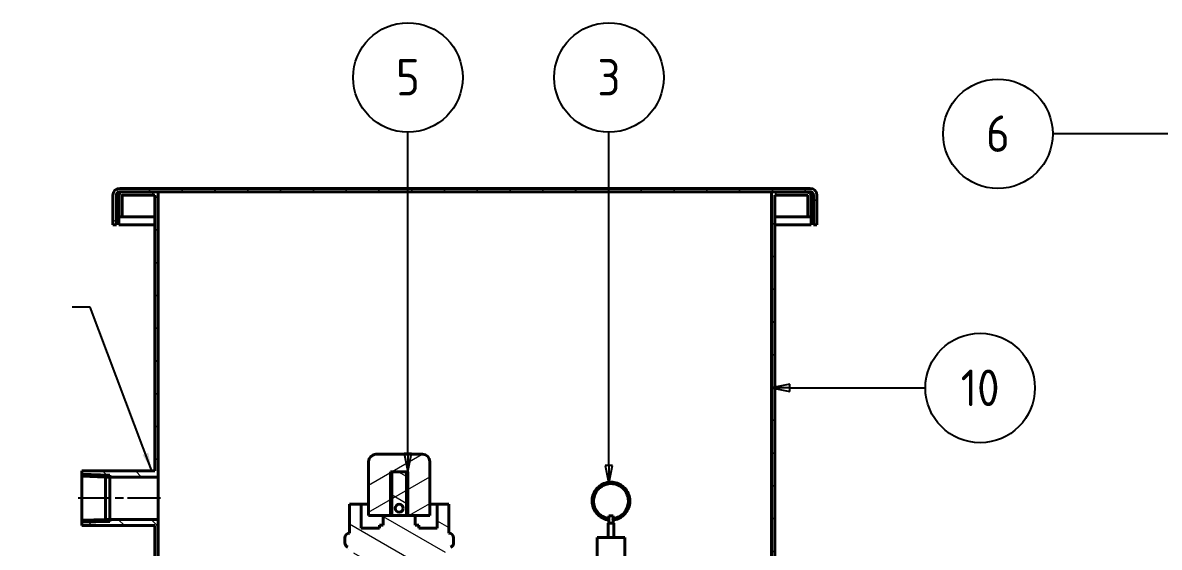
# Model space of a CAD drawing. Header units: millimetres. Extents: x 0 to 4205, y 0 to 2970.
# Drawn here: x 2317 to 3095, y 1505 to 1865 of the extents above; entities that cross this region are included whole.
import ezdxf

# ---------------------------------------------------------------- set-up
doc = ezdxf.new("R2010")
doc.units = ezdxf.units.MM
doc.header["$LTSCALE"] = 5
doc.linetypes.add('CHAIN', pattern=[0.3543, 0.2362, -0.0295, 0.0591, -0.0295])
doc.linetypes.add('DASHED', pattern=[0.2067, 0.1654, -0.0413])
for name, color, linetype, lineweight in [('가려진 것(ISO)', 2, 'DASHED', 18), ('가시적인 것(ISO)', 3, 'Continuous', 40), ('가시적인 좁은 것(ISO)', 3, 'Continuous', 35), ('기호(ISO)', 5, 'Continuous', 25), ('중심선(ISO)', 1, 'Continuous', 25), ('해치(ISO)', 7, 'Continuous', 18)]:
    doc.layers.add(name, color=color, linetype=linetype, lineweight=lineweight)
doc.styles.add('부품번호텍스트_PSTEK_POSCO', font='isocp.shx')
doc.styles.add('치수 텍스트_PSTEK_POSCO', font='isocp.shx')
doc.dimstyles.new('치수_PSTEK_POSCO$7', dxfattribs={"dimscale": 5, "dimtxt": 3.5, "dimasz": 2.5, "dimexe": 2, "dimexo": 2.5, "dimgap": 1, "dimtad": 1, "dimrnd": 1e-08, "dimdsep": 46, "dimtxsty": '치수 텍스트_PSTEK_POSCO', "dimcen": 0.09, "dimdle": 10, "dimclrd": 7, "dimclre": 7, "dimclrt": 2, "dimadec": 1, "dimazin": 2, "dimtfac": 1, "dimtmove": 0, "dimatfit": 3, "dimfxl": 0, "dimtolj": 1, "dimlwd": -1, "dimlwe": -1, "dimarcsym": 0})
pattern_1 = [(135.0002, (0, 0), (-11.22528, -11.22536), [])]

# ---------------------------------------------------------------- blocks, each defined once
blk = doc.blocks.new('품번기호3')
at = {"layer": '기호(ISO)', "color": 7}
for p, q in [((516.1, 313.87), (516.1, 357.91)), ((515.6, 313.87), (516.1, 311.37)), ((516.6, 313.87), (515.6, 313.87)), ((516.1, 313.87), (516.1, 311.37)), ((516.1, 311.37), (516.6, 313.87))]:
    blk.add_line(p, q, dxfattribs=at)
at = {"layer": '기호(ISO)', "color": 7, "flags": 128}
blk.add_lwpolyline([(515.6, 313.87), (516.1, 311.37)], dxfattribs=at)
at = {"layer": '기호(ISO)'}
blk.add_circle((516.1, 365.41), 7.5, dxfattribs=at)
at = {"layer": '기호(ISO)', "color": 7}
blk.add_solid([(515.6, 313.87), (516.1, 311.37), (516.6, 313.87), (515.6, 313.87)], dxfattribs=at)
at = {"layer": '기호(ISO)', "color": 7, "insert": (516.1, 365.44), "char_height": 5, "attachment_point": 5, "style": '부품번호텍스트_PSTEK_POSCO'}
blk.add_mtext('5', dxfattribs=at)
blk = doc.blocks.new('품번기호4')
at = {"layer": '기호(ISO)', "color": 7}
for p, q in [((647.43, 357.69), (644.93, 358.19)), ((644.93, 358.19), (644.93, 357.19)), ((644.93, 357.69), (604.4, 357.69)), ((644.93, 357.69), (647.43, 357.69)), ((644.93, 357.19), (647.43, 357.69))]:
    blk.add_line(p, q, dxfattribs=at)
at = {"layer": '기호(ISO)', "color": 7, "flags": 128}
blk.add_lwpolyline([(644.93, 357.19), (647.43, 357.69)], dxfattribs=at)
at = {"layer": '기호(ISO)'}
blk.add_circle((596.9, 357.69), 7.5, dxfattribs=at)
at = {"layer": '기호(ISO)', "color": 7}
blk.add_solid([(644.93, 357.19), (647.43, 357.69), (644.93, 358.19), (644.93, 357.19)], dxfattribs=at)
at = {"layer": '기호(ISO)', "color": 7, "insert": (596.9, 357.71), "char_height": 5, "attachment_point": 5, "style": '부품번호텍스트_PSTEK_POSCO'}
blk.add_mtext('6', dxfattribs=at)
blk = doc.blocks.new('품번기호6')
at = {"layer": '기호(ISO)', "color": 7}
for p, q in [((568.4, 323.36), (565.9, 322.86)), ((568.4, 322.86), (565.9, 322.86)), ((565.9, 322.86), (568.4, 322.36)), ((568.4, 322.36), (568.4, 323.36)), ((568.4, 322.86), (586.96, 322.86))]:
    blk.add_line(p, q, dxfattribs=at)
at = {"layer": '기호(ISO)', "color": 7, "flags": 128}
blk.add_lwpolyline([(568.4, 323.36), (565.9, 322.86)], dxfattribs=at)
at = {"layer": '기호(ISO)'}
blk.add_circle((594.46, 322.86), 7.5, dxfattribs=at)
at = {"layer": '기호(ISO)', "color": 7}
blk.add_solid([(568.4, 323.36), (565.9, 322.86), (568.4, 322.36), (568.4, 323.36)], dxfattribs=at)
at = {"layer": '기호(ISO)', "color": 7, "insert": (594.46, 322.88), "char_height": 5, "attachment_point": 5, "style": '부품번호텍스트_PSTEK_POSCO'}
blk.add_mtext('10', dxfattribs=at)
blk = doc.blocks.new('품번기호7')
at = {"layer": '기호(ISO)', "color": 7}
for p, q in [((543.63, 312.24), (543.63, 357.91)), ((543.13, 312.24), (543.63, 309.74)), ((544.13, 312.24), (543.13, 312.24)), ((543.63, 312.24), (543.63, 309.74)), ((543.63, 309.74), (544.13, 312.24))]:
    blk.add_line(p, q, dxfattribs=at)
at = {"layer": '기호(ISO)', "color": 7, "flags": 128}
blk.add_lwpolyline([(543.13, 312.24), (543.63, 309.74)], dxfattribs=at)
at = {"layer": '기호(ISO)'}
blk.add_circle((543.63, 365.41), 7.5, dxfattribs=at)
at = {"layer": '기호(ISO)', "color": 7}
blk.add_solid([(543.13, 312.24), (543.63, 309.74), (544.13, 312.24), (543.13, 312.24)], dxfattribs=at)
at = {"layer": '기호(ISO)', "color": 7, "insert": (543.63, 365.44), "char_height": 5, "attachment_point": 5, "style": '부품번호텍스트_PSTEK_POSCO'}
blk.add_mtext('3', dxfattribs=at)

msp = doc.modelspace()

# ---------------------------------------------------------------- hatches: boundary and pattern name
at = {"layer": '해치(ISO)'}
h = msp.add_hatch(dxfattribs=at)
h.set_pattern_fill('ANSI31', color=256, scale=127, angle=90.00021, style=0)
h.set_pattern_definition(pattern_1)
edge = h.paths.add_edge_path()
edge.add_line((2380.816, 1726.062), (2380.816, 1746.462))
edge.add_ellipse((2383.116, 1746.462), major_axis=(-2.3, 0), ratio=1, start_angle=285.121665, end_angle=360, ccw=False)
edge.add_ellipse((2383.116, 1746.462), major_axis=(-0.6, 2.22), ratio=1, start_angle=344.878335, end_angle=360, ccw=False)
edge.add_line((2383.116, 1748.762), (2409.516, 1748.762))
edge.add_line((2409.516, 1748.762), (2829.516, 1748.762))
edge.add_line((2829.516, 1748.762), (2855.916, 1748.762))
edge.add_ellipse((2855.916, 1746.462), major_axis=(0, 2.3), ratio=1, start_angle=344.878335, end_angle=360, ccw=False)
edge.add_ellipse((2855.916, 1746.462), major_axis=(0.6, 2.22), ratio=1, start_angle=285.121665, end_angle=360, ccw=False)
edge.add_line((2858.216, 1746.462), (2858.216, 1726.062))
edge.add_line((2858.216, 1726.062), (2860.516, 1726.062))
edge.add_line((2860.516, 1726.062), (2860.516, 1746.462))
edge.add_ellipse((2855.916, 1746.462), major_axis=(4.6, 0), ratio=1, start_angle=0, end_angle=90)
edge.add_line((2855.916, 1751.062), (2383.116, 1751.062))
edge.add_ellipse((2383.116, 1746.462), major_axis=(0, 4.6), ratio=1, start_angle=0, end_angle=90)
edge.add_line((2378.516, 1746.462), (2378.516, 1726.062))
edge.add_line((2378.516, 1726.062), (2380.816, 1726.062))
h = msp.add_hatch(dxfattribs=at)
h.set_pattern_fill('ANSI31', color=256, scale=127, angle=90.00021, style=0)
h.set_pattern_definition(pattern_1)
h.paths.add_polyline_path([(2384.816, 1731.462), (2384.816, 1746.462), (2407.216, 1746.462), (2407.216, 1557.512), (2357.216, 1557.512), (2357.216, 1553.765), (2373.308, 1553.262), (2409.516, 1553.262), (2409.516, 1748.762), (2383.116, 1748.762), (2382.516, 1748.762), (2382.516, 1748.682), (2382.516, 1731.462)])
h.paths.add_polyline_path([(2399.516, 1451.062), (2399.516, 1448.762), (2409.516, 1448.762), (2409.516, 1524.262), (2373.308, 1524.262), (2357.216, 1523.759), (2357.216, 1520.012), (2407.216, 1520.012), (2407.216, 1451.062)])
h.paths.add_polyline_path([(2839.516, 1448.762), (2839.516, 1451.062), (2831.816, 1451.062), (2831.816, 1746.462), (2854.216, 1746.462), (2854.216, 1731.462), (2856.516, 1731.462), (2856.516, 1748.682), (2856.516, 1748.762), (2855.916, 1748.762), (2829.516, 1748.762), (2829.516, 1448.762)])
h.paths.add_polyline_path([(2859.516, 1448.762), (2859.516, 1451.062), (2849.516, 1451.062), (2849.516, 1448.762)])
h.paths.add_polyline_path([(2379.516, 1451.062), (2379.516, 1448.762), (2389.516, 1448.762), (2389.516, 1451.062)])
h = msp.add_hatch(dxfattribs=at)
h.set_pattern_fill('ANSI31', color=256, scale=127, angle=-14.999978, style=0)
h.set_pattern_definition([(30, (0, 0), (-7.937505, 13.74815), [])])
edge = h.paths.add_edge_path()
edge.add_ellipse((2558.516, 1563.862), major_axis=(0, 5), ratio=1, start_angle=0, end_angle=90)
edge.add_line((2553.516, 1563.862), (2553.516, 1526.862))
edge.add_line((2553.516, 1526.862), (2563.546, 1526.862))
edge.add_line((2563.546, 1526.862), (2568.516, 1526.862))
edge.add_line((2568.516, 1526.862), (2569.566, 1526.862))
edge.add_line((2569.566, 1526.862), (2579.466, 1526.862))
edge.add_line((2579.466, 1526.862), (2580.516, 1526.862))
edge.add_line((2580.516, 1526.862), (2585.485, 1526.862))
edge.add_line((2585.485, 1526.862), (2595.516, 1526.862))
edge.add_line((2595.516, 1526.862), (2595.516, 1563.862))
edge.add_ellipse((2590.516, 1563.862), major_axis=(5, 0), ratio=1, start_angle=0, end_angle=90)
edge.add_line((2590.516, 1568.862), (2558.516, 1568.862))
h = msp.add_hatch(dxfattribs=at)
h.set_pattern_fill('ANSI31', color=256, scale=127, angle=105.000246, style=0)
h.set_pattern_definition([(150.00025, (0, 0), (-7.93744, -13.74819), [])])
edge = h.paths.add_edge_path()
edge.add_line((2548.516, 1518.262), (2548.516, 1534.762))
edge.add_line((2548.516, 1534.762), (2540.516, 1534.762))
edge.add_line((2540.516, 1534.762), (2540.516, 1514.762))
edge.add_ellipse((2540.516, 1511.512), major_axis=(0, 3.25), ratio=1, start_angle=0, end_angle=90)
edge.add_line((2537.266, 1511.512), (2537.266, 1508.189))
edge.add_ellipse((2540.516, 1508.189), major_axis=(-3.25, 0), ratio=1, start_angle=0, end_angle=69.99481)
edge.add_ellipse((2537.266, 1499.262), major_axis=(2.138, 5.873), ratio=1, start_angle=226.530542, end_angle=360, ccw=False)
edge.add_spline(control_points=[(2540.057, 1493.67), (2539.737, 1493.51), (2539.446, 1493.299), (2538.944, 1492.791), (2538.737, 1492.497), (2538.398, 1491.794), (2538.29, 1491.381), (2538.239, 1490.536), (2538.296, 1490.112), (2538.569, 1489.311), (2538.783, 1488.942), (2539.34, 1488.304), (2539.678, 1488.043), (2540.057, 1487.854)], knot_values=[-0.7221721, -0.7221721, -0.7221721, -0.7221721, -0.615005, -0.615005, -0.5078378, -0.5078378, -0.3808784, -0.3808784, -0.2539189, -0.2539189, -0.1269595, -0.1269595, 0, 0, 0, 0], degree=3, periodic=0)
edge.add_ellipse((2537.266, 1482.262), major_axis=(2.791, 5.592), ratio=1, start_angle=233.050704, end_angle=360, ccw=False)
edge.add_spline(control_points=[(2540.057, 1476.67), (2539.737, 1476.51), (2539.446, 1476.299), (2538.944, 1475.791), (2538.737, 1475.497), (2538.398, 1474.794), (2538.29, 1474.381), (2538.239, 1473.536), (2538.296, 1473.112), (2538.569, 1472.311), (2538.783, 1471.942), (2539.34, 1471.304), (2539.678, 1471.043), (2540.057, 1470.854)], knot_values=[-0.7221721, -0.7221721, -0.7221721, -0.7221721, -0.615005, -0.615005, -0.5078378, -0.5078378, -0.3808784, -0.3808784, -0.2539189, -0.2539189, -0.1269595, -0.1269595, 0, 0, 0, 0], degree=3, periodic=0)
edge.add_ellipse((2537.266, 1465.262), major_axis=(2.791, 5.592), ratio=1, start_angle=226.530542, end_angle=360, ccw=False)
edge.add_ellipse((2540.516, 1456.335), major_axis=(-1.112, 3.054), ratio=1, start_angle=0, end_angle=69.99481)
edge.add_line((2537.266, 1456.335), (2537.266, 1448.762))
edge.add_line((2537.266, 1448.762), (2537.516, 1448.762))
edge.add_line((2537.516, 1448.762), (2548.516, 1448.762))
edge.add_line((2548.516, 1448.762), (2549.016, 1448.762))
edge.add_line((2549.016, 1448.762), (2549.016, 1436.262))
edge.add_line((2549.016, 1436.262), (2549.016, 1434.262))
edge.add_ellipse((2549.016, 1428.762), major_axis=(0, 5.5), ratio=1, start_angle=180, end_angle=360, ccw=False)
edge.add_line((2549.016, 1423.262), (2549.016, 1346.762))
edge.add_line((2549.016, 1346.762), (2560.016, 1346.762))
edge.add_line((2560.016, 1346.762), (2560.016, 1487.762))
edge.add_line((2560.016, 1487.762), (2569.016, 1487.762))
edge.add_line((2569.016, 1487.762), (2569.016, 1327.762))
edge.add_line((2569.016, 1327.762), (2580.016, 1327.762))
edge.add_line((2580.016, 1327.762), (2580.016, 1487.762))
edge.add_line((2580.016, 1487.762), (2589.016, 1487.762))
edge.add_line((2589.016, 1487.762), (2589.016, 1346.762))
edge.add_line((2589.016, 1346.762), (2600.016, 1346.762))
edge.add_line((2600.016, 1346.762), (2600.016, 1423.262))
edge.add_ellipse((2600.016, 1428.762), major_axis=(0, -5.5), ratio=1, start_angle=180, end_angle=360, ccw=False)
edge.add_line((2600.016, 1434.262), (2600.016, 1436.262))
edge.add_line((2600.016, 1436.262), (2600.016, 1448.762))
edge.add_line((2600.016, 1448.762), (2600.516, 1448.762))
edge.add_line((2600.516, 1448.762), (2611.516, 1448.762))
edge.add_line((2611.516, 1448.762), (2611.766, 1448.762))
edge.add_line((2611.766, 1448.762), (2611.766, 1456.335))
edge.add_ellipse((2608.516, 1456.335), major_axis=(3.25, 0), ratio=1, start_angle=0, end_angle=69.99481)
edge.add_ellipse((2611.766, 1465.262), major_axis=(-2.138, -5.873), ratio=1, start_angle=226.530542, end_angle=360, ccw=False)
edge.add_spline(control_points=[(2608.975, 1470.854), (2609.294, 1471.014), (2609.585, 1471.225), (2610.087, 1471.733), (2610.294, 1472.027), (2610.634, 1472.73), (2610.742, 1473.143), (2610.793, 1473.988), (2610.736, 1474.412), (2610.462, 1475.213), (2610.248, 1475.583), (2609.691, 1476.22), (2609.353, 1476.481), (2608.975, 1476.67)], knot_values=[-0.7221721, -0.7221721, -0.7221721, -0.7221721, -0.615005, -0.615005, -0.5078378, -0.5078378, -0.3808784, -0.3808784, -0.2539189, -0.2539189, -0.1269595, -0.1269595, 0, 0, 0, 0], degree=3, periodic=0)
edge.add_ellipse((2611.766, 1482.262), major_axis=(-2.791, -5.592), ratio=1, start_angle=233.050704, end_angle=360, ccw=False)
edge.add_spline(control_points=[(2608.975, 1487.854), (2609.294, 1488.014), (2609.585, 1488.225), (2610.087, 1488.733), (2610.294, 1489.027), (2610.634, 1489.73), (2610.742, 1490.143), (2610.793, 1490.988), (2610.736, 1491.412), (2610.462, 1492.213), (2610.248, 1492.583), (2609.691, 1493.22), (2609.353, 1493.481), (2608.975, 1493.67)], knot_values=[-0.7221721, -0.7221721, -0.7221721, -0.7221721, -0.615005, -0.615005, -0.5078378, -0.5078378, -0.3808784, -0.3808784, -0.2539189, -0.2539189, -0.1269595, -0.1269595, 0, 0, 0, 0], degree=3, periodic=0)
edge.add_ellipse((2611.766, 1499.262), major_axis=(-2.791, -5.592), ratio=1, start_angle=226.530542, end_angle=360, ccw=False)
edge.add_ellipse((2608.516, 1508.189), major_axis=(1.112, -3.054), ratio=1, start_angle=0, end_angle=69.99481)
edge.add_line((2611.766, 1508.189), (2611.766, 1511.512))
edge.add_ellipse((2608.516, 1511.512), major_axis=(3.25, 0), ratio=1, start_angle=0, end_angle=90)
edge.add_line((2608.516, 1514.762), (2608.516, 1534.762))
edge.add_line((2608.516, 1534.762), (2600.516, 1534.762))
edge.add_line((2600.516, 1534.762), (2600.516, 1518.262))
edge.add_line((2600.516, 1518.262), (2588.016, 1518.262))
edge.add_line((2588.016, 1518.262), (2588.016, 1520.262))
edge.add_line((2588.016, 1520.262), (2585.485, 1520.262))
edge.add_line((2585.485, 1520.262), (2585.485, 1526.862))
edge.add_line((2585.485, 1526.862), (2580.516, 1526.862))
edge.add_line((2580.516, 1526.862), (2580.516, 1556.862))
edge.add_line((2580.516, 1556.862), (2579.466, 1556.862))
edge.add_line((2579.466, 1556.862), (2569.566, 1556.862))
edge.add_line((2569.566, 1556.862), (2568.516, 1556.862))
edge.add_line((2568.516, 1556.862), (2568.516, 1526.862))
edge.add_line((2568.516, 1526.862), (2563.546, 1526.862))
edge.add_line((2563.546, 1526.862), (2563.546, 1520.262))
edge.add_line((2563.546, 1520.262), (2561.016, 1520.262))
edge.add_line((2561.016, 1520.262), (2561.016, 1518.262))
edge.add_line((2561.016, 1518.262), (2548.516, 1518.262))
edge = h.paths.add_edge_path(flags=0)
edge.add_ellipse((2574.516, 1531.862), major_axis=(0, 2.75), ratio=1, start_angle=0, end_angle=360)

# ---------------------------------------------------------------- linework, layer by layer
at = {"layer": '가려진 것(ISO)', "ltscale": 4.571172}
msp.add_line((2568.516, 1526.862), (2580.516, 1526.862), dxfattribs=at)
at = {"layer": '가시적인 것(ISO)'}
for p, q in [((2855.916, 1751.062), (2383.116, 1751.062)), ((2378.516, 1746.462), (2378.516, 1726.062)), ((2380.816, 1726.062), (2380.816, 1746.462)), ((2382.516, 1746.462), (2382.442, 1746.462)), ((2382.442, 1746.462), (2382.442, 1726.062)), ((2409.516, 1748.762), (2382.516, 1748.762)), ((2382.516, 1748.762), (2382.516, 1731.462)), ((2383.116, 1748.762), (2855.916, 1748.762)), ((2384.816, 1731.462), (2384.816, 1746.462)), ((2384.816, 1746.462), (2407.216, 1746.462)), ((2407.216, 1746.462), (2407.216, 1557.512)), ((2409.516, 1553.262), (2409.516, 1748.762)), ((2856.516, 1748.762), (2829.516, 1748.762)), ((2829.516, 1748.762), (2829.516, 1448.762)), ((2831.816, 1451.062), (2831.816, 1746.462)), ((2831.816, 1746.462), (2854.216, 1746.462)), ((2854.216, 1746.462), (2854.216, 1731.462)), ((2856.516, 1731.462), (2856.516, 1748.762)), ((2856.516, 1746.462), (2856.589, 1746.462)), ((2856.589, 1746.462), (2856.589, 1726.062)), ((2858.216, 1746.462), (2858.216, 1726.062)), ((2860.516, 1726.062), (2860.516, 1746.462)), ((2382.516, 1731.462), (2384.816, 1731.462)), ((2407.216, 1731.462), (2384.816, 1731.462)), ((2854.216, 1731.462), (2831.816, 1731.462)), ((2854.216, 1731.462), (2856.516, 1731.462)), ((2378.516, 1726.062), (2380.816, 1726.062)), ((2382.442, 1726.062), (2407.216, 1726.062)), ((2831.816, 1726.062), (2856.589, 1726.062)), ((2858.216, 1726.062), (2860.516, 1726.062)), ((2590.516, 1568.862), (2558.516, 1568.862)), ((2407.216, 1557.512), (2357.216, 1557.512)), ((2357.216, 1557.512), (2357.216, 1553.765)), ((2553.516, 1563.862), (2553.516, 1526.862)), ((2580.516, 1556.862), (2568.516, 1556.862)), ((2568.516, 1556.862), (2568.516, 1526.862)), ((2580.516, 1526.862), (2580.516, 1556.862)), ((2595.516, 1526.862), (2595.516, 1563.862)), ((2357.216, 1553.765), (2373.308, 1553.262)), ((2357.216, 1523.759), (2357.216, 1553.765)), ((2373.308, 1553.262), (2409.516, 1553.262)), ((2373.308, 1524.262), (2373.308, 1553.262)), ((2376.316, 1554.648), (2376.316, 1522.876)), ((2409.516, 1553.262), (2409.516, 1524.262)), ((2548.516, 1534.762), (2540.516, 1534.762)), ((2540.516, 1534.762), (2540.516, 1514.762)), ((2548.516, 1518.262), (2548.516, 1534.762)), ((2553.516, 1534.762), (2548.516, 1534.762)), ((2600.516, 1534.762), (2595.516, 1534.762)), ((2608.516, 1534.762), (2600.516, 1534.762)), ((2600.516, 1534.762), (2600.516, 1518.262)), ((2608.516, 1514.762), (2608.516, 1534.762)), ((2553.516, 1526.862), (2595.516, 1526.862)), ((2568.516, 1526.862), (2563.546, 1526.862)), ((2563.546, 1520.262), (2563.546, 1526.862)), ((2585.485, 1526.862), (2580.516, 1526.862)), ((2585.485, 1520.262), (2585.485, 1526.862)), ((2721.016, 1526.762), (2718.016, 1526.762)), ((2718.016, 1524.821), (2718.016, 1526.762)), ((2721.016, 1524.858), (2721.016, 1526.762)), ((2373.308, 1524.262), (2357.216, 1523.759)), ((2357.216, 1523.759), (2357.216, 1520.012)), ((2357.216, 1520.012), (2407.216, 1520.012)), ((2409.516, 1524.262), (2373.308, 1524.262)), ((2407.216, 1520.012), (2407.216, 1451.062)), ((2409.516, 1448.762), (2409.516, 1524.262)), ((2561.016, 1518.262), (2548.516, 1518.262)), ((2563.546, 1520.262), (2561.016, 1520.262)), ((2561.016, 1520.262), (2561.016, 1518.262)), ((2588.016, 1520.262), (2585.485, 1520.262)), ((2588.016, 1518.262), (2588.016, 1520.262)), ((2600.516, 1518.262), (2588.016, 1518.262)), ((2721.516, 1521.762), (2717.516, 1521.762)), ((2717.516, 1511.762), (2717.516, 1521.762)), ((2718.016, 1521.762), (2718.016, 1523.881)), ((2721.016, 1521.762), (2721.016, 1523.85)), ((2721.516, 1511.762), (2721.516, 1521.762)), ((2537.266, 1511.512), (2537.266, 1508.189)), ((2611.766, 1508.189), (2611.766, 1511.512)), ((2729.016, 1511.762), (2710.016, 1511.762)), ((2710.016, 1497.762), (2710.016, 1511.762)), ((2729.016, 1497.762), (2729.016, 1511.762))]:
    msp.add_line(p, q, dxfattribs=at)
msp.add_circle((2574.516, 1531.862), 2.75, dxfattribs=at)
for centre, radius, start, end in [((2383.116, 1746.462), 4.6, 90, 180), ((2855.916, 1746.462), 4.6, 0, 90), ((2383.116, 1746.462), 2.3, 90, 180), ((2855.916, 1746.462), 2.3, 0, 90), ((2558.516, 1563.862), 5, 90, 180), ((2590.516, 1563.862), 5, 0, 90), ((2540.516, 1511.512), 3.25, 90, 180), ((2608.516, 1511.512), 3.25, 0, 90), ((2540.516, 1508.189), 3.25, 180, 249.99481), ((2608.516, 1508.189), 3.25, 290.00519, 0)]:
    msp.add_arc(centre, radius, start, end, dxfattribs=at)
for points, knots in [([(2718.016, 1523.85), (2716.652, 1524.011), (2715.314, 1524.392), (2712.82, 1525.561), (2711.666, 1526.349), (2709.661, 1528.25), (2708.812, 1529.363), (2707.503, 1531.803), (2707.044, 1533.129), (2706.563, 1535.861), (2706.542, 1537.265), (2706.939, 1540.01), (2707.358, 1541.35), (2708.593, 1543.83), (2709.409, 1544.969), (2711.356, 1546.931), (2712.486, 1547.754), (2714.947, 1549), (2716.277, 1549.423), (2719.002, 1549.826), (2720.396, 1549.806), (2723.108, 1549.326), (2724.425, 1548.865), (2726.849, 1547.551), (2727.956, 1546.697), (2729.847, 1544.681), (2730.631, 1543.519), (2731.796, 1541.006), (2732.177, 1539.655), (2732.499, 1536.901), (2732.438, 1535.497), (2731.882, 1532.78), (2731.387, 1531.467), (2730.01, 1529.064), (2729.129, 1527.975), (2727.072, 1526.131), (2725.896, 1525.376), (2723.479, 1524.325), (2722.253, 1523.995), (2721.006, 1523.849)], [0.1164179, 0.1164179, 0.1164179, 0.1164179, 0.435471, 0.435471, 0.7553596, 0.7553596, 1.075351, 1.075351, 1.3954468, 1.3954468, 1.7156084, 1.7156084, 2.0357732, 2.0357732, 2.3558775, 2.3558775, 2.6758794, 2.6758794, 2.9957765, 2.9957765, 3.3156089, 3.3156089, 3.6354445, 3.6354445, 3.9553497, 3.9553497, 4.2753613, 4.2753613, 4.595473, 4.595473, 4.9156403, 4.9156403, 5.2357984, 5.2357984, 5.5558862, 5.5558862, 5.8758678, 5.8758678, 6.1675439, 6.1675439, 6.1675439, 6.1675439]), ([(2718.016, 1524.858), (2716.759, 1525.018), (2715.528, 1525.383), (2713.238, 1526.484), (2712.18, 1527.222), (2710.347, 1528.996), (2709.573, 1530.032), (2708.388, 1532.297), (2707.977, 1533.525), (2707.559, 1536.05), (2707.552, 1537.346), (2707.943, 1539.874), (2708.341, 1541.107), (2709.502, 1543.383), (2710.264, 1544.427), (2712.077, 1546.22), (2713.126, 1546.97), (2715.407, 1548.098), (2716.638, 1548.477), (2719.155, 1548.825), (2720.442, 1548.794), (2722.941, 1548.326), (2724.153, 1547.889), (2726.379, 1546.653), (2727.392, 1545.854), (2729.119, 1543.975), (2729.831, 1542.896), (2730.883, 1540.565), (2731.222, 1539.315), (2731.493, 1536.77), (2731.425, 1535.476), (2730.888, 1532.975), (2730.42, 1531.768), (2729.129, 1529.564), (2728.308, 1528.566), (2726.394, 1526.882), (2725.303, 1526.196), (2723.134, 1525.277), (2722.078, 1524.992), (2721.004, 1524.856)], [0.1263158, 0.1263158, 0.1263158, 0.1263158, 0.4455171, 0.4455171, 0.7656395, 0.7656395, 1.0856451, 1.0856451, 1.4055339, 1.4055339, 1.7253508, 1.7253508, 2.0451664, 2.0451664, 2.3650519, 2.3650519, 2.6850532, 2.6850532, 3.0051721, 3.0051721, 3.3253624, 3.3253624, 3.6455466, 3.6455466, 3.96565, 3.96565, 4.2856327, 4.2856327, 4.605504, 4.605504, 4.925315, 4.925315, 5.2451385, 5.2451385, 5.5650428, 5.5650428, 5.8850669, 5.8850669, 6.1578597, 6.1578597, 6.1578597, 6.1578597]), ([(2718.016, 1524.821), (2718.016, 1524.805), (2718.017, 1524.783), (2718.024, 1524.716), (2718.031, 1524.666), (2718.043, 1524.551), (2718.048, 1524.487), (2718.053, 1524.357), (2718.052, 1524.293), (2718.046, 1524.171), (2718.041, 1524.115), (2718.029, 1524.012), (2718.023, 1523.967), (2718.017, 1523.912), (2718.016, 1523.894), (2718.016, 1523.881)], [0.17794132, 0.17794132, 0.17794132, 0.17794132, 0.19131161, 0.19131161, 0.21151717, 0.21151717, 0.23186216, 0.23186216, 0.25102502, 0.25102502, 0.26955685, 0.26955685, 0.28886117, 0.28886117, 0.30033018, 0.30033018, 0.30033018, 0.30033018]), ([(2721.005, 1523.849), (2720.997, 1523.849), (2720.986, 1523.861), (2720.957, 1523.907), (2720.94, 1523.941), (2720.906, 1524.029), (2720.891, 1524.082), (2720.868, 1524.199), (2720.861, 1524.26), (2720.859, 1524.385), (2720.863, 1524.447), (2720.882, 1524.568), (2720.896, 1524.626), (2720.928, 1524.728), (2720.946, 1524.771), (2720.977, 1524.831), (2720.99, 1524.849), (2721.001, 1524.855), (2721.003, 1524.856), (2721.004, 1524.856)], [0, 0, 0, 0, 0.01910379, 0.01910379, 0.03855636, 0.03855636, 0.05822054, 0.05822054, 0.07710077, 0.07710077, 0.09574797, 0.09574797, 0.11568691, 0.11568691, 0.13628288, 0.13628288, 0.1550375, 0.1550375, 0.15863809, 0.15863809, 0.15863809, 0.15863809])]:
    msp.add_open_spline(points, degree=3, knots=knots, dxfattribs=at)
msp.add_open_spline([(2721.006, 1523.849), (2721.006, 1523.849), (2721.005, 1523.849), (2721.005, 1523.849)], degree=3, dxfattribs=at)
at = {"layer": '가시적인 좁은 것(ISO)'}
for p, q in [((2569.566, 1556.862), (2569.566, 1526.862)), ((2579.466, 1526.862), (2579.466, 1556.862)), ((2376.316, 1554.648), (2357.216, 1555.245)), ((2357.216, 1522.279), (2376.316, 1522.876))]:
    msp.add_line(p, q, dxfattribs=at)
at = {"layer": '중심선(ISO)', "linetype": 'CHAIN', "ltscale": 19.051651}
msp.add_line((2410.966, 1538.762), (2353.466, 1538.762), dxfattribs=at)

# ---------------------------------------------------------------- block references
at = {"layer": '기호(ISO)', "xscale": 5, "yscale": 5, "zscale": 5}
for name in ['품번기호3', '품번기호7', '품번기호4', '품번기호6']:
    msp.add_blockref(name, (0, 0), dxfattribs=at)

# ---------------------------------------------------------------- leaders
at = {"layer": '기호(ISO)', "color": 7, "annotation_type": 0, "has_hookline": 1, "hookline_direction": 1, "text_width": 198.589}
msp.add_leader([(2405.14, 1557.512), (2362.973, 1669.563), (2350.473, 1669.563)], dimstyle='치수_PSTEK_POSCO$7', override={"dimtad": 0}, dxfattribs=at)

doc.saveas('drawing.dxf')
